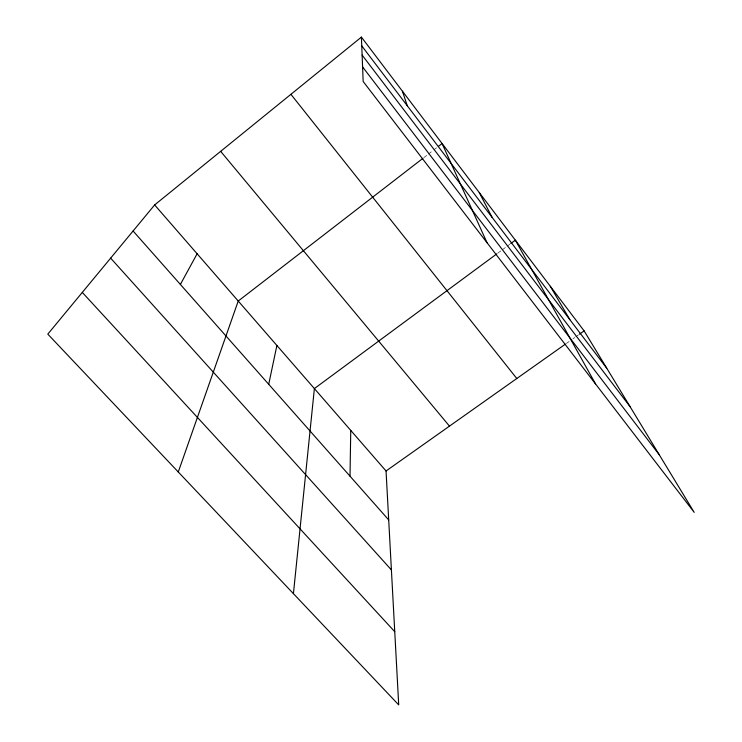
<?xml version="1.0" encoding="UTF-8"?>
<svg xmlns="http://www.w3.org/2000/svg" width="742" height="742" viewBox="0 0 742 742"><rect width="100%" height="100%" fill="white"/><g stroke="black" fill="none" stroke-linecap="round" stroke-linejoin="round"><path stroke-width="0.56" stroke-dasharray="3.71 2.78" d="M423.821 157.647L427.475 154.818M428.384 154.113L432.957 150.589M433.866 149.875L436.602 147.76M497.799 253.143L501.49 250.416M502.417 249.729L506.118 247.003M507.036 246.316L509.81 244.276M566.35 343.463L569.16 341.478M572.898 338.834L574.772 337.508M575.709 336.849L578.51 334.865"/><path stroke-width="1.11" d="M350.011 476.188L350.753 430.397M293.424 593.646L314.376 388.585L496.871 253.829M268.715 384.3L276.887 345.484M178.275 471.986L238.228 301.039L422.903 158.352M180.371 284.436L197.122 253.773M154.642 204.931L47.803 334.123L398.714 704.9L386.053 470.985L154.642 204.931L361.41 37.1L584.121 330.895L694.197 512.36L363.163 81.49L361.41 37.1M438.429 146.35L442.084 143.531L487.03 242.717M510.737 243.589L515.356 240.176L595.576 383.994M386.053 470.985L565.423 344.121M579.446 334.206L584.121 330.895M82.297 292.413L394.753 631.692M110.641 258.142L391.405 569.921M133.087 230.994L388.697 519.91M220.652 151.349L449.476 426.131M290.92 94.317L516.794 378.513M362.588 66.901L659.248 454.744M362.124 55.093L630.116 406.718M361.753 45.865L606.761 368.227M550.276 286.245L569.856 319.663M479.313 192.632L492.094 217.35M402.442 91.229L407.275 105.754"/></g></svg>
